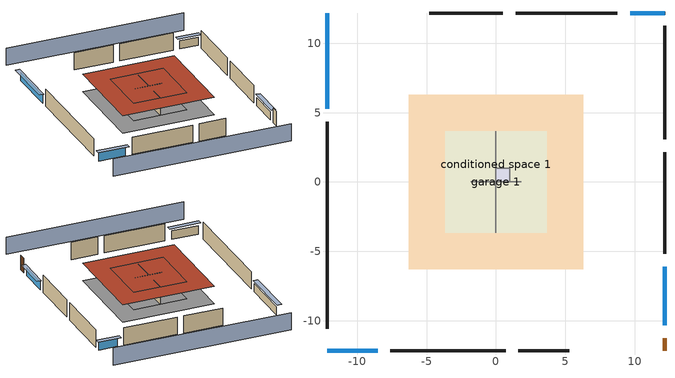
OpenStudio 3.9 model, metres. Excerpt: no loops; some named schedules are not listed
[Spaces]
garage 1
 floor foundation (Slab1 construction): -3.66,-3.66 -3.66,3.66 3.66,3.66 3.66,-3.66 z0
 wall outside (Wall1 construction): 8.74,12.19 1.42,12.19 z0:2.44
 wall outside (Wall2 construction): 12.19,-5.17 12.19,2.14 z0:2.44
 wall outside (Wall9 construction): 1.62,-12.19 5.27,-12.19 z0:2.44
 wall to conditioned space 1 (Wall5 construction Reversed): 0,3.66 0,-3.66 z0:2.44
 wall to conditioned space 1 (Wall6 construction Reversed): -1.83,0 1.83,0 z0:2.44
 roof outside (Roof1 construction): -3.66,3.66 -3.66,-3.66 3.66,-3.66 3.66,3.66 z2.44
conditioned space 1
 floor foundation (Slab2 construction): -6.28,-6.28 -6.28,6.28 6.28,6.28 6.28,-6.28 z0
 wall outside (Wall3 construction): -12.19,4.35 -12.19,-10.59 z0:2.44
 wall outside (Wall4 construction): 0.49,12.19 -4.81,12.19 z0:2.44
 wall outside (Wall7 construction): 12.19,3.07 12.19,11.26 z0:2.44
 wall outside (Wall8 construction): -7.61,-12.19 0.69,-12.19 z0:2.44
 wall outside (AdiabaticWallConstruction): -12.19,12.19 -12.19,5.28 z0:1.16; 12.19,12.19 9.66,12.19 / 12.19,-10.34 12.19,-6.1 z0:1.13; -12.19,-12.19 -8.54,-12.19 z0:1.22
 wall outside (AdiabaticWallConstruction 1): 12.19,-12.19 12.19,-11.27 z0:2.03
 window (WindowConstruction): -12.19,12.19 -12.19,5.28 z0:1.16
 window (WindowConstruction 1): 12.19,12.19 9.67,12.19 z0:1.13
 window (WindowConstruction 2): 12.19,-10.34 12.19,-6.1 z0:1.13
 window (WindowConstruction 3): -12.19,-12.19 -8.54,-12.19 z0:1.22
 door (Door): 12.19,-12.19 12.19,-11.27 z0:2.03
 roof outside (Roof2 construction): -6.28,6.28 -6.28,-6.28 6.28,-6.28 6.28,6.28 z2.44
central ac and furnace airloop ret air space
 floor adiabatic (AdiabaticConst): 0,0 0,1 1,1 1,0 z0
 wall adiabatic (AdiabaticConst): 0,1 0,0 1,0 1,1 0,1 z0:1
 ceiling adiabatic (AdiabaticConst): 1,0 1,1 0,1 0,0 z1
shading: -12.19,-16.76 12.19,-16.76 / 12.19,16.76 -12.19,16.76 z0:2.44; -12.19,4.97 -12.19,12.49 -12.8,12.49 -12.8,4.97 z1.46; 9.36,12.19 12.49,12.19 12.49,12.8 9.36,12.8 z1.43; 12.19,-5.8 12.19,-10.65 12.8,-10.65 12.8,-5.8 z1.43; -8.24,-12.19 -12.49,-12.19 -12.49,-12.8 -8.24,-12.8 z1.52
[Site]
Portland Intl Arpt_OR: Latitude {deg}=45.59; Longitude {deg}=-122.6; Time Zone {hr}=-8; Elevation {m}=33; Terrain=Suburbs; Keep Site Location Information=Yes
[Site:GroundTemperature:Shallow]
10.2558, 8.96328, 8.85977, 9.47314, 11.9355, 14.3863, 16.5111, 17.8571, 17.9714, 16.8767, 14.8061, 12.4304
[Site:WaterMainsTemperature]
Calculation Method=Schedule; Temperature Schedule=mains temperature schedule
[Building]
Building 1
[Material] Roughness=Rough
Name | Thickness {m} | Conductivity {W/m-K} | Density {kg/m3} | Specific Heat {J/kg-K} | Thermal Absorptance | Solar Absorptance | Visible Absorptance
asphalt or fiberglass shingles | 0.00635 | 0.162714 | 1121.4 | 1465.45 | 0.9 | 0.85 | 0.85
roof rigid ins | 0.00254769 | 0.029427 | 32.04 | 1214.23 | 0.9 | 0.7 | 0.7
osb sheathing 0.5 in. | 0.0127 | 0.115458 | 512.64 | 1214.23 | 0.9 | 0.6 | 0.6
roof rigid ins 1 | 0.103632 | 0.029427 | 32.04 | 1214.23 | 0.9 | 0.7 | 0.7
osb sheathing 0.75 in. | 0.01905 | 0.115458 | 512.64 | 1214.23 | 0.9 | 0.7 | 0.7
roof stud and cavity | 0.2032 | 0.161866 | 78.34581 | 1123.46 | 0.9 | 0.7 | 0.7
gypsum board | 0.0127 | 0.160291 | 801 | 837.4 | 0.9 | 0.6 | 0.6
wood siding | 0.0254 | 0.102417 | 544.68 | 1172.36 | 0.9 | 0.85 | 0.85
osb sheathing 0.5 in. 1 | 0.0127 | 0.115458 | 512.64 | 1214.23 | 0.9 | 0.7 | 0.7
wall stud and cavity | 0.1397 | 0.727959 | 139.0536 | 1170.24 | 0.9 | 0.6 | 0.6
wall stud and cavity 1 | 0.1397 | 0.550994 | 139.0536 | 1170.24 | 0.9 | 0.7 | 0.7
osb sheathing 0.5 in. 2; osb sheathing 0.5 in. 3 | 0.0127 | 0.115458 | 512.64 | 1214.23
wall stud and cavity 2 | 0.1397 | 0.335416 | 139.0536 | 1170.24 | 0.9 | 0.7 | 0.7
concrete 4.0 in. | 0.1016 | 1.803125 | 2242.8 | 837.4 | 0.9 | 0.7 | 0.7
floor covering | 0.0127 | 0.0450781 | 54.468 | 1339.84 | 0.9 | 0.9 | 0.9
wood siding 1; wood siding 2 | 0.0254 | 0.102417 | 544.68 | 1172.36
wall rigid ins | 0.512978 | 0.029427 | 32.04 | 1214.23 | 0.9 | 0.7 | 0.7
wall stud and cavity 3 | 0.0889 | 0.380278 | 52.3479 | 1209.89 | 0.9 | 0.7 | 0.7
door material | 0.04445 | 0.0612267 | 512.64 | 1214.23 | 0.9 | 0.7 | 0.7
wall stud and cavity 4 | 0.0889 | 0.391764 | 83.0341 | 1211.67 | 0.9 | 0.7 | 0.7
furniture material conditioned space 1; furniture material garage 1 | 0.1524 | 0.115458 | 640.8 | 1214.23 | 0.9 | 0.6 | 0.6
[Construction]
Roof1 construction: asphalt or fiberglass shingles, roof rigid ins, osb sheathing 0.5 in.
Roof2 construction: asphalt or fiberglass shingles, roof rigid ins 1, osb sheathing 0.75 in., roof stud and cavity, gypsum board
Wall1 construction; Wall2 construction: wood siding, osb sheathing 0.5 in. 1, wall stud and cavity
Wall3 construction; Wall4 construction: wood siding, osb sheathing 0.5 in. 1, wall stud and cavity 1, gypsum board
Wall5 construction Reversed: gypsum board, wall stud and cavity 2, osb sheathing 0.5 in. 2
Wall6 construction Reversed: gypsum board, wall stud and cavity 2, osb sheathing 0.5 in. 3
Wall7 construction; Wall8 construction: wood siding, osb sheathing 0.5 in. 3, wall stud and cavity 1, gypsum board
Wall9 construction: wood siding, osb sheathing 0.5 in. 3, wall stud and cavity
Slab1 construction: concrete 4.0 in.
Slab2 construction: concrete 4.0 in., floor covering
WindowConstruction; WindowConstruction 1; WindowConstruction 2; WindowConstruction 3: WindowMaterial
AdiabaticWallConstruction: wood siding 1, wall rigid ins, wall stud and cavity 3, gypsum board
Door: door material
AdiabaticWallConstruction 1: wood siding 2, wall rigid ins, wall stud and cavity 3, gypsum board
PartitionWallConstruction: gypsum board, wall stud and cavity 4, gypsum board
furniture construction conditioned space 1: furniture material conditioned space 1
furniture construction garage 1: furniture material garage 1
AdiabaticConst: Adiabatic
[WindowMaterial:SimpleGlazingSystem]
WindowMaterial: U-Factor {W/m2-K}=6.58648; Solar Heat Gain Coefficient=0.76
[Material:NoMass]
Adiabatic: Roughness=Rough; Thermal Resistance {m2-K/W}=176.1
[ThermalZone] Multiplier=1; Use Ideal Air Loads=No
Name | Volume {m3} | Thermostat
conditioned space | 384.656 | conditioned space temperature setpoint
garage | 130.484
central ac and furnace airloop ret air zone | 1
[Sizing:Zone] Zone Cooling Design Supply Air Temperature Input Method=SupplyAirTemperature; Zone Cooling Design Supply Air Temperature {C}=14; Zone Cooling Design Supply Air Temperature Difference {deltaC}=11.11; Zone Heating Design Supply Air Temperature Input Method=SupplyAirTemperature; Zone Heating Design Supply Air Temperature {C}=40; Zone Heating Design Supply Air Temperature Difference {deltaC}=11.11; Zone Cooling Design Supply Air Humidity Ratio {kg-H2O/kg-air}=0.0085; Zone Heating Design Supply Air Humidity Ratio {kg-H2O/kg-air}=0.008; Cooling Design Air Flow Method=DesignDay; Heating Design Air Flow Method=DesignDay; Account for Dedicated Outdoor Air System=No; Dedicated Outdoor Air System Control Strategy=NeutralSupplyAir; Dedicated Outdoor Air Low Setpoint Temperature for Design {C}=autosize; Dedicated Outdoor Air High Setpoint Temperature for Design {C}=autosize; Zone Load Sizing Method=Sensible Load Only No Latent Load; Zone Latent Cooling Design Supply Air Humidity Ratio Input Method=HumidityRatioDifference; Zone Cooling Design Supply Air Humidity Ratio Difference {kgWater/kgDryAir}=0.005; Zone Latent Heating Design Supply Air Humidity Ratio Input Method=HumidityRatioDifference; Zone Humidification Design Supply Air Humidity Ratio Difference {kgWater/kgDryAir}=0.005; Sizing Option=Coincident
garage; central ac and furnace airloop ret air zone
[Space]
Name | Thermal Zone | Volume {m3}
conditioned space 1 | conditioned space | 384.656
garage 1 | garage | 130.484
central ac and furnace airloop ret air space | central ac and furnace airloop ret air zone
[ThermostatSetpoint:DualSetpoint]
conditioned space temperature setpoint: Heating Setpoint Temperature Schedule=heating setpoint; Cooling Setpoint Temperature Schedule=cooling setpoint; Temperature Difference Between Cutout And Setpoint {deltaC}=0
[Foundation:Kiva] Wall Height Above Grade {m}=0.1016; Wall Depth Below Slab {m}=0.2032
Name | Initial Indoor Air Temperature {C}
Foundation Kiva 1 | 13.4258
Foundation Kiva 2 | 18.3333
[Foundation:Kiva:Settings]
Soil Conductivity {W/m-K}=1.3848; Soil Density {kg/m3}=1842.3; Soil Specific Heat {J/kg-K}=418.7; Ground Solar Absorptivity=0.9; Ground Thermal Absorptivity=0.9; Ground Surface Roughness {m}=0.03; Far-Field Width {m}=40; Deep-Ground Boundary Condition=ZeroFlux; Deep-Ground Depth {m}=40; Minimum Cell Dimension {m}=0.2; Maximum Cell Growth Coefficient=3; Simulation Timestep=Timestep
[SurfaceProperty:ExposedFoundationPerimeter] Exposed Perimeter Calculation Method=TotalExposedPerimeter
Name | Total Exposed Perimeter {m}
Slab1 | 18.288
Slab2 | 45.72
[SurfaceProperty:IncidentSolarMultiplier] Incident Solar Multiplier=1; Incident Solar Multiplier Schedule=trans schedule winter=0.85 summer=0.7
Window1; Window2; Window3; Window4
[InternalMass:Definition] Design Level Calculation Method=SurfaceArea
Name | Construction | Surface Area {m2}
partition wall mass | PartitionWallConstruction | 157.749
furniture mass conditioned space 1 | furniture construction conditioned space 1 | 63.09974
furniture mass garage 1 | furniture construction garage 1 | 5.35122
[InternalMass] Multiplier=1
Name | Internal Mass Definition | Space or SpaceType
partition wall mass | partition wall mass | conditioned space 1
furniture mass conditioned space 1 | furniture mass conditioned space 1 | conditioned space 1
furniture mass garage 1 | furniture mass garage 1 | garage 1
[Fan:SystemModel]
central ac and furnace supply fan: Availability Schedule=Always On Discrete; Design Maximum Air Flow Rate {m3/s}=0.536132; Speed Control Method=Discrete; Electric Power Minimum Flow Rate Fraction=0.2; Design Pressure Rise {Pa}=500; Motor Efficiency=1; Motor In Air Stream Fraction=1; Design Electric Power Consumption {W}=autosize; Design Power Sizing Method=PowerPerFlow; Electric Power Per Unit Flow Rate {W/(m3/s)}=1059.44; Electric Power Per Unit Flow Rate Per Unit Pressure {W-s/m3-Pa}=1.66667; Fan Total Efficiency=0.7; Motor Loss Radiative Fraction=0; Speed Flow Fraction 1=0.94454; Speed Electric Power Fraction 1=0.84268; Speed Flow Fraction 2=1; Speed Electric Power Fraction 2=1
[EnergyManagementSystem:Sensor]
Name | Output Variable or Output Meter Index Key | Output Variable or Output Meter
central_ac_and_furnace_supply_fan_s; central_ac_and_furnace_supply_fan_s_1 | central ac and furnace supply fan | Fan Electricity Energy
water_heater_T_set | water heater setpoint | Schedule Value
out_pb_s |  | Site Outdoor Air Barometric Pressure
out_wt_s |  | Site Outdoor Air Humidity Ratio
site_vw_s |  | Site Wind Speed
cool_season | cooling season schedule | Schedule Value
central_ac_and_furnace_airloop_Fan_RTF_s | central ac and furnace supply fan | Fan Runtime Fraction Speed 1
central_ac_and_furnace_airloop_Fan_RTF_s_1 | central ac and furnace supply fan | Fan Runtime Fraction Speed 2
central_ac_and_furnace_airloop_AH_MFR_s | Node 7 | System Node Mass Flow Rate
central_ac_and_furnace_airloop_AH_VFR_s | Node 7 | System Node Current Density Volume Flow Rate
central_ac_and_furnace_airloop_AH_Tout_s | Node 7 | System Node Temperature
central_ac_and_furnace_airloop_AH_Wout_s | Node 7 | System Node Humidity Ratio
central_ac_and_furnace_airloop_RA_T_s | Node 10 | System Node Temperature
central_ac_and_furnace_airloop_Ra_W_s | Node 10 | System Node Humidity Ratio
central_ac_and_furnace_airloop_0_DZ_T_s | garage | Zone Air Temperature
central_ac_and_furnace_airloop_0_DZ_W_s | garage | Zone Mean Air Humidity Ratio
natural_vent_s | natural vent schedule | Schedule Value
htg_sp_s | heating setpoint | Schedule Value
clg_sp_s | cooling setpoint | Schedule Value
mech_vent_range_fan_0_sch_s | mech vent range fan 0 schedule | Schedule Value
mech_vent_bath_fan_0_sch_s | mech vent bath fan 0 schedule | Schedule Value
clothes_dryer_exhaust_0_sch_s | clothes_dryer | Schedule Value
htg_load_cond |  | Heating:EnergyTransfer:Zone:CONDITIONED SPACE
clg_load_cond |  | Cooling:EnergyTransfer:Zone:CONDITIONED SPACE
htg_load_duct |  | Heating:EnergyTransfer:Zone:CENTRAL AC AND FURNACE AIRLOOP RET AIR ZONE
clg_load_duct |  | Cooling:EnergyTransfer:Zone:CENTRAL AC AND FURNACE AIRLOOP RET AIR ZONE
s_conv | Roof2 | Surface Inside Face Convection Heat Gain Energy
s_ig | Roof2 | Surface Inside Face Internal Gains Radiation Heat Gain Energy
s_sol | Roof2 | Surface Inside Face Solar Radiation Heat Gain Energy
s_lgt | Roof2 | Surface Inside Face Lights Radiation Heat Gain Energy
s_surf | Roof2 | Surface Inside Face Net Surface Thermal Radiation Heat Gain Energy
s_conv_1 | Slab2 | Surface Inside Face Convection Heat Gain Energy
s_ig_1 | Slab2 | Surface Inside Face Internal Gains Radiation Heat Gain Energy
s_sol_1 | Slab2 | Surface Inside Face Solar Radiation Heat Gain Energy
s_lgt_1 | Slab2 | Surface Inside Face Lights Radiation Heat Gain Energy
s_surf_1 | Slab2 | Surface Inside Face Net Surface Thermal Radiation Heat Gain Energy
ss_sol | Door1 | Surface Inside Face Solar Radiation Heat Gain Energy
ss_lgt | Door1 | Surface Inside Face Lights Radiation Heat Gain Energy
ss_conv | Door1 | Surface Inside Face Convection Heat Gain Energy
ss_ig | Door1 | Surface Inside Face Internal Gains Radiation Heat Gain Energy
ss_surf | Door1 | Surface Inside Face Net Surface Thermal Radiation Heat Gain Energy
ss_conv_1 | Window1 | Surface Inside Face Convection Heat Gain Energy
ss_ig_1 | Window1 | Surface Inside Face Internal Gains Radiation Heat Gain Energy
ss_surf_1 | Window1 | Surface Inside Face Net Surface Thermal Radiation Heat Gain Energy
ss_trans_in | Window1 | Surface Window Transmitted Solar Radiation Rate
ss_back_out | Window1 | Surface Window Shortwave from Zone Back Out Window Heat Transfer Rate
ss_trans_out | Window1 | Surface Inside Face Initial Transmitted Diffuse Transmitted Out Window Solar Radiation Rate
ss_conv_2 | Window2 | Surface Inside Face Convection Heat Gain Energy
ss_ig_2 | Window2 | Surface Inside Face Internal Gains Radiation Heat Gain Energy
ss_surf_2 | Window2 | Surface Inside Face Net Surface Thermal Radiation Heat Gain Energy
ss_trans_in_1 | Window2 | Surface Window Transmitted Solar Radiation Rate
ss_back_out_1 | Window2 | Surface Window Shortwave from Zone Back Out Window Heat Transfer Rate
ss_trans_out_1 | Window2 | Surface Inside Face Initial Transmitted Diffuse Transmitted Out Window Solar Radiation Rate
ss_conv_3 | Window3 | Surface Inside Face Convection Heat Gain Energy
ss_ig_3 | Window3 | Surface Inside Face Internal Gains Radiation Heat Gain Energy
ss_surf_3 | Window3 | Surface Inside Face Net Surface Thermal Radiation Heat Gain Energy
ss_trans_in_2 | Window3 | Surface Window Transmitted Solar Radiation Rate
ss_back_out_2 | Window3 | Surface Window Shortwave from Zone Back Out Window Heat Transfer Rate
ss_trans_out_2 | Window3 | Surface Inside Face Initial Transmitted Diffuse Transmitted Out Window Solar Radiation Rate
ss_conv_4 | Window4 | Surface Inside Face Convection Heat Gain Energy
ss_ig_4 | Window4 | Surface Inside Face Internal Gains Radiation Heat Gain Energy
ss_surf_4 | Window4 | Surface Inside Face Net Surface Thermal Radiation Heat Gain Energy
ss_trans_in_3 | Window4 | Surface Window Transmitted Solar Radiation Rate
ss_back_out_3 | Window4 | Surface Window Shortwave from Zone Back Out Window Heat Transfer Rate
ss_trans_out_3 | Window4 | Surface Inside Face Initial Transmitted Diffuse Transmitted Out Window Solar Radiation Rate
s_conv_2 | Wall3 | Surface Inside Face Convection Heat Gain Energy
s_ig_2 | Wall3 | Surface Inside Face Internal Gains Radiation Heat Gain Energy
s_sol_2 | Wall3 | Surface Inside Face Solar Radiation Heat Gain Energy
s_lgt_2 | Wall3 | Surface Inside Face Lights Radiation Heat Gain Energy
s_surf_2 | Wall3 | Surface Inside Face Net Surface Thermal Radiation Heat Gain Energy
s_conv_3 | Wall4 | Surface Inside Face Convection Heat Gain Energy
s_ig_3 | Wall4 | Surface Inside Face Internal Gains Radiation Heat Gain Energy
s_sol_3 | Wall4 | Surface Inside Face Solar Radiation Heat Gain Energy
s_lgt_3 | Wall4 | Surface Inside Face Lights Radiation Heat Gain Energy
s_surf_3 | Wall4 | Surface Inside Face Net Surface Thermal Radiation Heat Gain Energy
s_conv_4 | Wall5 | Surface Inside Face Convection Heat Gain Energy
s_ig_4 | Wall5 | Surface Inside Face Internal Gains Radiation Heat Gain Energy
s_sol_4 | Wall5 | Surface Inside Face Solar Radiation Heat Gain Energy
s_lgt_4 | Wall5 | Surface Inside Face Lights Radiation Heat Gain Energy
s_surf_4 | Wall5 | Surface Inside Face Net Surface Thermal Radiation Heat Gain Energy
s_conv_5 | Wall6 | Surface Inside Face Convection Heat Gain Energy
s_ig_5 | Wall6 | Surface Inside Face Internal Gains Radiation Heat Gain Energy
s_sol_5 | Wall6 | Surface Inside Face Solar Radiation Heat Gain Energy
s_lgt_5 | Wall6 | Surface Inside Face Lights Radiation Heat Gain Energy
s_surf_5 | Wall6 | Surface Inside Face Net Surface Thermal Radiation Heat Gain Energy
s_conv_6 | Wall7 | Surface Inside Face Convection Heat Gain Energy
s_ig_6 | Wall7 | Surface Inside Face Internal Gains Radiation Heat Gain Energy
s_sol_6 | Wall7 | Surface Inside Face Solar Radiation Heat Gain Energy
s_lgt_6 | Wall7 | Surface Inside Face Lights Radiation Heat Gain Energy
s_surf_6 | Wall7 | Surface Inside Face Net Surface Thermal Radiation Heat Gain Energy
s_conv_7 | Wall8 | Surface Inside Face Convection Heat Gain Energy
s_ig_7 | Wall8 | Surface Inside Face Internal Gains Radiation Heat Gain Energy
s_sol_7 | Wall8 | Surface Inside Face Solar Radiation Heat Gain Energy
s_lgt_7 | Wall8 | Surface Inside Face Lights Radiation Heat Gain Energy
s_surf_7 | Wall8 | Surface Inside Face Net Surface Thermal Radiation Heat Gain Energy
im_conv | furniture mass conditioned space 1 | Surface Inside Face Convection Heat Gain Energy
im_ig | furniture mass conditioned space 1 | Surface Inside Face Internal Gains Radiation Heat Gain Energy
im_sol | furniture mass conditioned space 1 | Surface Inside Face Solar Radiation Heat Gain Energy
im_lgt | furniture mass conditioned space 1 | Surface Inside Face Lights Radiation Heat Gain Energy
im_surf | furniture mass conditioned space 1 | Surface Inside Face Net Surface Thermal Radiation Heat Gain Energy
im_conv_1 | partition wall mass | Surface Inside Face Convection Heat Gain Energy
im_ig_1 | partition wall mass | Surface Inside Face Internal Gains Radiation Heat Gain Energy
im_sol_1 | partition wall mass | Surface Inside Face Solar Radiation Heat Gain Energy
im_lgt_1 | partition wall mass | Surface Inside Face Lights Radiation Heat Gain Energy
im_surf_1 | partition wall mass | Surface Inside Face Net Surface Thermal Radiation Heat Gain Energy
airflow_gain | infil flow | Infiltration Sensible Heat Gain Energy
airflow_loss | infil flow | Infiltration Sensible Heat Loss Energy
airflow_gain_1 | natural vent flow | Infiltration Sensible Heat Gain Energy
airflow_loss_1 | natural vent flow | Infiltration Sensible Heat Loss Energy
airflow_gain_2 | whole house fan flow | Infiltration Sensible Heat Gain Energy
airflow_loss_2 | whole house fan flow | Infiltration Sensible Heat Loss Energy
mv_conv | mech vent bath fan 0 | Electric Equipment Convective Heating Energy
mv_rad | mech vent bath fan 0 | Electric Equipment Radiant Heating Energy
mv_conv_1 | mech vent house fan | Electric Equipment Convective Heating Energy
mv_rad_1 | mech vent house fan | Electric Equipment Radiant Heating Energy
[ElectricEquipment:Definition] Design Level Calculation Method=EquipmentLevel
Name | Design Level {W} | Fraction Latent | Fraction Radiant | Fraction Lost
ceiling fan | 18.5019 | 0 | 0.558 | 0
clothes washer | 134.527 | 0.03 | 0.162 | 0.7
clothes dryer | 2787.12 | 0.015 | 0.081 | 0.85
fridge | 46.9578 | 0 | 0.6 | 0
cooking range | 1301.41 | 0.08 | 0.432 | 0.2
misc tv | 283.404 | 0 | 0.6 | 0
misc plug loads | 202.542 | 0.021 | 0.558 | 0.049
whole house fan; mech vent house fan | 0 | 0 | 0 | 1
mech vent house fan cfis | 0 | 0 | 0 | 0
mech vent range fan 0; mech vent bath fan 0 | 30 | 0 | 0 | 1
[ElectricEquipment] Space or SpaceType=conditioned space 1
Name | Electric Equipment Definition | Schedule
ceiling fan | ceiling fan | ceiling_fan
clothes washer | clothes washer | clothes_washer
clothes dryer | clothes dryer | clothes_dryer
fridge | fridge | fridge schedule
cooking range | cooking range | cooking_range
misc tv | misc tv | plug_loads_tv
misc plug loads | misc plug loads | plug_loads_other
whole house fan | whole house fan | Always On Discrete
mech vent house fan | mech vent house fan | mech vent house fan schedule
mech vent house fan cfis | mech vent house fan cfis | mech vent house fan cfis schedule
mech vent range fan 0 | mech vent range fan 0 | mech vent range fan 0 schedule
mech vent bath fan 0 | mech vent bath fan 0 | mech vent bath fan 0 schedule
[OtherEquipment:Definition] Design Level Calculation Method=EquipmentLevel
Name | Design Level {W} | Fraction Latent | Fraction Radiant | Fraction Lost
water heater sens; central ac and furnace airloop_0 SupSensLkToCond; central ac and furnace airloop_0 SupCondToLv; central ac and furnace airloop_0 RetCondToRP; central ac and furnace airloop_0 RetSensLkToRP; central ac and furnace airloop_0 SupCondToDZ; central ac and furnace airloop_0 RetCondToDZ; central ac and furnace airloop_0 SupSensLkToDZ; mech vent house fan sensible load | 0 | 0 | 0 | 0
water heater lat; central ac and furnace airloop_0 SupLatLkToCond; central ac and furnace airloop_0 RetLatLkToRP; central ac and furnace airloop_0 SupLatLkToDZ; mech vent house fan latent load | 0 | 1 | 0 | 0
water heater energy adjustment1 | 0.01 | 0 | 0 | 1
clothes dryer 2 | 0 | 0.015 | 0.081 | 0.85
cooking range 2 | 0 | 0.08 | 0.432 | 0.2
general water use sensible | -79.8895 | 0 | 0.6 | 0
general water use latent | 81.0615 | 1 | 0 | 0
[OtherEquipment]
Name | Other Equipment Definition | Space or SpaceType | Schedule | Fuel Type
water heater sens | water heater sens | conditioned space 1 | Always On Discrete
water heater lat | water heater lat | conditioned space 1 | Always On Discrete
water heater energy adjustment1 | water heater energy adjustment1 | conditioned space 1 | Always On Discrete | Electricity
clothes dryer 1 | clothes dryer 2 | conditioned space 1 | clothes_dryer | Electricity
cooking range 1 | cooking range 2 | conditioned space 1 | cooking_range | Electricity
general water use sensible | general water use sensible | conditioned space 1 | general water use schedule
general water use latent | general water use latent | conditioned space 1 | general water use schedule
central ac and furnace airloop_0 SupSensLkToCond | central ac and furnace airloop_0 SupSensLkToCond | conditioned space 1 | Always On Discrete
central ac and furnace airloop_0 SupLatLkToCond | central ac and furnace airloop_0 SupLatLkToCond | conditioned space 1 | Always On Discrete
central ac and furnace airloop_0 SupCondToLv | central ac and furnace airloop_0 SupCondToLv | conditioned space 1 | Always On Discrete
central ac and furnace airloop_0 RetCondToRP | central ac and furnace airloop_0 RetCondToRP | central ac and furnace airloop ret air space | Always On Discrete
central ac and furnace airloop_0 RetSensLkToRP | central ac and furnace airloop_0 RetSensLkToRP | central ac and furnace airloop ret air space | Always On Discrete
central ac and furnace airloop_0 RetLatLkToRP | central ac and furnace airloop_0 RetLatLkToRP | central ac and furnace airloop ret air space | Always On Discrete
central ac and furnace airloop_0 SupCondToDZ | central ac and furnace airloop_0 SupCondToDZ | garage 1 | Always On Discrete
central ac and furnace airloop_0 RetCondToDZ | central ac and furnace airloop_0 RetCondToDZ | garage 1 | Always On Discrete
central ac and furnace airloop_0 SupSensLkToDZ | central ac and furnace airloop_0 SupSensLkToDZ | garage 1 | Always On Discrete
central ac and furnace airloop_0 SupLatLkToDZ | central ac and furnace airloop_0 SupLatLkToDZ | garage 1 | Always On Discrete
mech vent house fan sensible load | mech vent house fan sensible load | conditioned space 1 | Always On Discrete
mech vent house fan latent load | mech vent house fan latent load | conditioned space 1 | Always On Discrete
[WaterUse:Equipment:Definition]
clothes washer: Peak Flow Rate {m3/s}=6.1959e-06
[Lights:Definition] Design Level Calculation Method=LightingLevel; Fraction Radiant=0.6; Fraction Visible=0.2; Return Air Fraction=0
Name | Lighting Level {W}
interior lighting | 239.159
garage lighting | 8.38438
[Lights] Fraction Replaceable=1
Name | Lights Definition | Space or SpaceType | Schedule
interior lighting | interior lighting | conditioned space 1 | lighting_interior
garage lighting | garage lighting | garage 1 | lighting_garage
[Exterior:Lights:Definition]
exterior lighting: Design Level {W}=7.09205
[Exterior:Lights]
exterior lighting: Exterior Lights Definition=exterior lighting; Schedule=exterior lighting schedule
[People:Definition]
occupants: Number of People Calculation Method=People; Number of People {people}=4; Fraction Radiant=0.314171; Sensible Heat Fraction=0.56303; Carbon Dioxide Generation Rate {m3/s-W}=0; Enable ASHRAE 55 Comfort Warnings=No; Mean Radiant Temperature Calculation Type=EnclosureAveraged
[People]
occupants: People Definition=occupants; Space or SpaceType=conditioned space 1; Number of People Schedule=occupants; Activity Level Schedule=occupants activity schedule; Multiplier=1
[ZoneMixing] Schedule=Always On Continuous; Design Flow Rate Calculation Method=Flow/Zone; Design Flow Rate {m3/s}=0
Name | Zone or Space | Source Zone or Space
central ac and furnace airloop_0 ZoneMixDZToCond mix | conditioned space | garage
central ac and furnace airloop_0 ZoneMixCondToDZ mix | garage | conditioned space
[SpaceInfiltration:DesignFlowRate] Schedule=Always On Discrete; Design Flow Rate Calculation Method=Flow/Space; Design Flow Rate {m3/s}=0
Name | Space or SpaceType
natural vent flow; whole house fan flow; infil flow | conditioned space 1
garage 1 duct leakage imbalance infil flow | garage 1
[SpaceInfiltration:EffectiveLeakageArea]
infil garage 1: Space or SpaceType=garage 1; Schedule=Always On Discrete; Effective Air Leakage Area {cm2}=679.592; Stack Coefficient=0.000129147; Wind Coefficient=4.38083e-05
